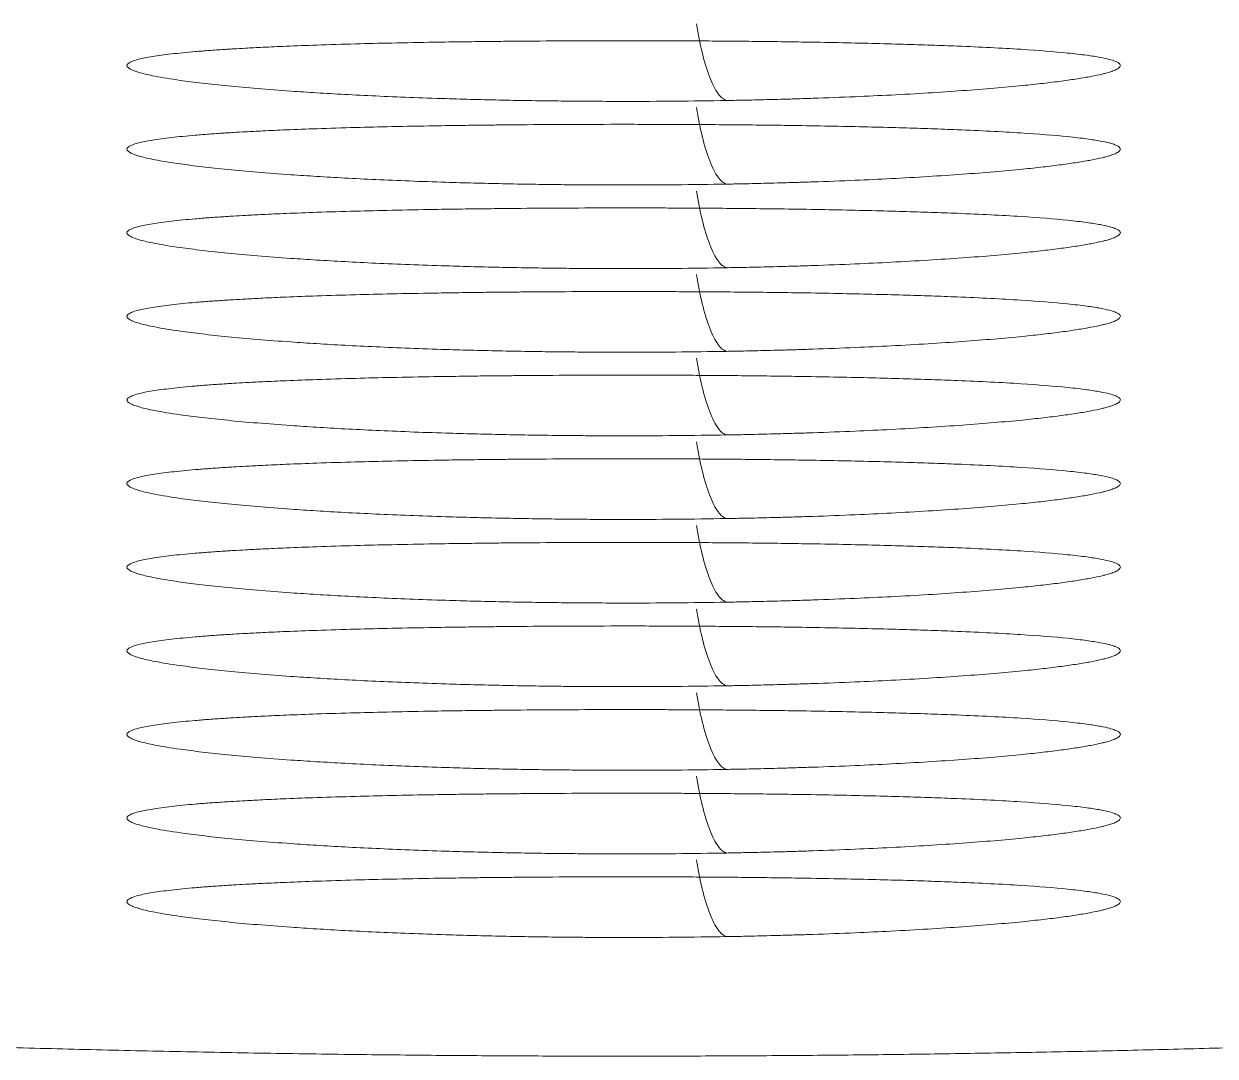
# Model space of a CAD drawing. Header units: inches. Extents: x -1096 to 3103, y -191 to 3207.
# Drawn here: x 1768.963 to 1772.226, y 3176.593 to 3179.42 of the extents above; entities that cross this region are included whole.
import ezdxf

# ---------------------------------------------------------------- set-up
doc = ezdxf.new("R2010")
doc.units = ezdxf.units.IN

msp = doc.modelspace()

# ---------------------------------------------------------------- linework, layer by layer
at = {"lineweight": 13}
for points, knots in [([(1770.8877, 3179.2097), (1770.8801, 3179.2119), (1770.8644, 3179.2243), (1770.8413, 3179.2692), (1770.8209, 3179.3365), (1770.81, 3179.3917), (1770.8054, 3179.4197)], [0, 0, 0, 0, 0.25075, 0.506286, 0.761823, 1, 1, 1, 1]), ([(1770.3244, 3179.3722), (1770.3181, 3179.3722), (1770.3044, 3179.3721), (1770.2823, 3179.3718), (1770.2571, 3179.3716), (1770.2287, 3179.3713), (1770.1974, 3179.3709), (1770.163, 3179.3705), (1770.1259, 3179.3699), (1770.0605, 3179.3689), (1769.974, 3179.3673), (1769.8665, 3179.3647), (1769.7701, 3179.3617), (1769.686, 3179.3586), (1769.6215, 3179.3557), (1769.574, 3179.3532), (1769.5416, 3179.3514), (1769.5225, 3179.3502), (1769.4998, 3179.3487), (1769.4702, 3179.3467), (1769.4324, 3179.3437), (1769.3979, 3179.3405), (1769.3668, 3179.3372), (1769.3391, 3179.3338), (1769.3149, 3179.3302), (1769.2941, 3179.3265), (1769.2741, 3179.322), (1769.2552, 3179.3159), (1769.243, 3179.3075), (1769.2473, 3179.2993), (1769.2622, 3179.2918), (1769.2828, 3179.2848), (1769.3232, 3179.2756), (1769.3812, 3179.2661), (1769.4504, 3179.2572), (1769.521, 3179.2496), (1769.6022, 3179.2423), (1769.6846, 3179.236), (1769.7655, 3179.2307), (1769.8428, 3179.2262), (1769.9277, 3179.222), (1770.0201, 3179.2181), (1770.1102, 3179.215), (1770.1957, 3179.2125), (1770.2746, 3179.2107), (1770.3519, 3179.2093), (1770.4232, 3179.2084), (1770.4842, 3179.2078), (1770.5345, 3179.2075), (1770.574, 3179.2074), (1770.5967, 3179.2073), (1770.6062, 3179.2073)], [0, 0, 0, 0, 0.004851, 0.010544, 0.017077, 0.024451, 0.032664, 0.041716, 0.051605, 0.062329, 0.094554, 0.123216, 0.155817, 0.183478, 0.20621, 0.223998, 0.236815, 0.244647, 0.247492, 0.265422, 0.283346, 0.301256, 0.319144, 0.336999, 0.354814, 0.372597, 0.390528, 0.417453, 0.453346, 0.498174, 0.516577, 0.543646, 0.579428, 0.623988, 0.65447, 0.68561, 0.717381, 0.749756, 0.77274, 0.796758, 0.821822, 0.847956, 0.875175, 0.895509, 0.91605, 0.936793, 0.954918, 0.970304, 0.982949, 0.99285, 1, 1, 1, 1]), ([(1770.8877, 3179.2097), (1770.8948, 3179.2098), (1770.9105, 3179.2101), (1770.9361, 3179.2106), (1770.966, 3179.2113), (1771, 3179.2121), (1771.038, 3179.2131), (1771.0798, 3179.2143), (1771.1486, 3179.2165), (1771.2366, 3179.2199), (1771.3421, 3179.2248), (1771.4407, 3179.2303), (1771.5351, 3179.2366), (1771.6217, 3179.2434), (1771.6949, 3179.2501), (1771.7558, 3179.2566), (1771.806, 3179.2628), (1771.8496, 3179.2692), (1771.8867, 3179.2756), (1771.9113, 3179.2807), (1771.9282, 3179.2849), (1771.9407, 3179.2886), (1771.9536, 3179.2934), (1771.9638, 3179.2993), (1771.968, 3179.3061), (1771.963, 3179.3123), (1771.9515, 3179.3178), (1771.9362, 3179.3226), (1771.9114, 3179.328), (1771.8742, 3179.3339), (1771.8082, 3179.3416), (1771.6969, 3179.3504), (1771.5624, 3179.3572), (1771.4483, 3179.3614), (1771.3706, 3179.3639), (1771.2855, 3179.3661), (1771.1931, 3179.3682), (1771.1032, 3179.3698), (1771.0178, 3179.371), (1770.9387, 3179.3719), (1770.8615, 3179.3726), (1770.7906, 3179.373), (1770.73, 3179.3732), (1770.6795, 3179.3734), (1770.6393, 3179.3734), (1770.6159, 3179.3734), (1770.6059, 3179.3734)], [0, 0, 0, 0, 0.005478, 0.012088, 0.019828, 0.028697, 0.038694, 0.049815, 0.062055, 0.094135, 0.122732, 0.153805, 0.184826, 0.215793, 0.246708, 0.271782, 0.296802, 0.321784, 0.346734, 0.371652, 0.381642, 0.396023, 0.414791, 0.437934, 0.465436, 0.497272, 0.515227, 0.536784, 0.561953, 0.590755, 0.623221, 0.684062, 0.749062, 0.772183, 0.796327, 0.821486, 0.847648, 0.874792, 0.895106, 0.915702, 0.936587, 0.954439, 0.969705, 0.982388, 0.992487, 1, 1, 1, 1]), ([(1770.8877, 3178.9808), (1770.8801, 3178.9829), (1770.8644, 3178.9954), (1770.8413, 3179.0402), (1770.8209, 3179.1076), (1770.81, 3179.1627), (1770.8054, 3179.1907)], [0, 0, 0, 0, 0.25075, 0.506286, 0.761823, 1, 1, 1, 1]), ([(1770.3244, 3179.1433), (1770.3181, 3179.1432), (1770.3044, 3179.1431), (1770.2823, 3179.1429), (1770.2571, 3179.1427), (1770.2287, 3179.1423), (1770.1974, 3179.142), (1770.163, 3179.1415), (1770.1259, 3179.141), (1770.0605, 3179.14), (1769.974, 3179.1384), (1769.8665, 3179.1357), (1769.7701, 3179.1328), (1769.686, 3179.1296), (1769.6215, 3179.1267), (1769.574, 3179.1243), (1769.5416, 3179.1224), (1769.5225, 3179.1213), (1769.4998, 3179.1198), (1769.4702, 3179.1178), (1769.4324, 3179.1148), (1769.3979, 3179.1116), (1769.3668, 3179.1083), (1769.3391, 3179.1049), (1769.3149, 3179.1013), (1769.2941, 3179.0975), (1769.2741, 3179.093), (1769.2552, 3179.087), (1769.243, 3179.0786), (1769.2473, 3179.0704), (1769.2622, 3179.0628), (1769.2828, 3179.0559), (1769.3232, 3179.0467), (1769.3812, 3179.0372), (1769.4504, 3179.0283), (1769.521, 3179.0207), (1769.6022, 3179.0133), (1769.6846, 3179.0071), (1769.7655, 3179.0018), (1769.8428, 3178.9973), (1769.9277, 3178.9931), (1770.0201, 3178.9892), (1770.1102, 3178.986), (1770.1957, 3178.9836), (1770.2746, 3178.9818), (1770.3519, 3178.9804), (1770.4232, 3178.9794), (1770.4842, 3178.9789), (1770.5345, 3178.9786), (1770.574, 3178.9784), (1770.5967, 3178.9784), (1770.6062, 3178.9784)], [0, 0, 0, 0, 0.004851, 0.010544, 0.017077, 0.024451, 0.032664, 0.041716, 0.051605, 0.062329, 0.094554, 0.123216, 0.155817, 0.183478, 0.20621, 0.223998, 0.236815, 0.244647, 0.247492, 0.265422, 0.283346, 0.301256, 0.319144, 0.336999, 0.354814, 0.372597, 0.390528, 0.417453, 0.453346, 0.498174, 0.516577, 0.543646, 0.579428, 0.623988, 0.65447, 0.68561, 0.717381, 0.749756, 0.77274, 0.796758, 0.821822, 0.847956, 0.875175, 0.895509, 0.91605, 0.936793, 0.954918, 0.970304, 0.982949, 0.99285, 1, 1, 1, 1]), ([(1770.8877, 3178.9808), (1770.8948, 3178.9809), (1770.9105, 3178.9812), (1770.9361, 3178.9817), (1770.966, 3178.9824), (1771, 3178.9832), (1771.038, 3178.9842), (1771.0798, 3178.9854), (1771.1486, 3178.9876), (1771.2366, 3178.9909), (1771.3421, 3178.9959), (1771.4407, 3179.0014), (1771.5351, 3179.0077), (1771.6217, 3179.0144), (1771.6949, 3179.0212), (1771.7558, 3179.0277), (1771.806, 3179.0339), (1771.8496, 3179.0402), (1771.8867, 3179.0466), (1771.9113, 3179.0518), (1771.9282, 3179.056), (1771.9407, 3179.0597), (1771.9536, 3179.0645), (1771.9638, 3179.0703), (1771.968, 3179.0771), (1771.963, 3179.0833), (1771.9515, 3179.0888), (1771.9362, 3179.0937), (1771.9114, 3179.0991), (1771.8742, 3179.1049), (1771.8082, 3179.1126), (1771.6969, 3179.1215), (1771.5624, 3179.1282), (1771.4483, 3179.1325), (1771.3706, 3179.1349), (1771.2855, 3179.1372), (1771.1931, 3179.1392), (1771.1032, 3179.1408), (1771.0178, 3179.1421), (1770.9387, 3179.143), (1770.8615, 3179.1436), (1770.7906, 3179.1441), (1770.73, 3179.1443), (1770.6795, 3179.1444), (1770.6393, 3179.1445), (1770.6159, 3179.1445), (1770.6059, 3179.1445)], [0, 0, 0, 0, 0.005478, 0.012088, 0.019828, 0.028697, 0.038694, 0.049815, 0.062055, 0.094135, 0.122732, 0.153805, 0.184826, 0.215793, 0.246708, 0.271782, 0.296802, 0.321784, 0.346734, 0.371652, 0.381642, 0.396023, 0.414791, 0.437934, 0.465436, 0.497272, 0.515227, 0.536784, 0.561953, 0.590755, 0.623221, 0.684062, 0.749062, 0.772183, 0.796327, 0.821486, 0.847648, 0.874792, 0.895106, 0.915702, 0.936587, 0.954439, 0.969705, 0.982388, 0.992487, 1, 1, 1, 1]), ([(1770.8877, 3178.7519), (1770.8801, 3178.754), (1770.8644, 3178.7665), (1770.8413, 3178.8113), (1770.8209, 3178.8786), (1770.81, 3178.9338), (1770.8054, 3178.9618)], [0, 0, 0, 0, 0.25075, 0.506286, 0.761823, 1, 1, 1, 1]), ([(1770.3244, 3178.9144), (1770.3181, 3178.9143), (1770.3044, 3178.9142), (1770.2823, 3178.914), (1770.2571, 3178.9137), (1770.2287, 3178.9134), (1770.1974, 3178.913), (1770.163, 3178.9126), (1770.1259, 3178.9121), (1770.0605, 3178.9111), (1769.974, 3178.9094), (1769.8665, 3178.9068), (1769.7701, 3178.9039), (1769.686, 3178.9007), (1769.6215, 3178.8978), (1769.574, 3178.8954), (1769.5416, 3178.8935), (1769.5225, 3178.8923), (1769.4998, 3178.8909), (1769.4702, 3178.8888), (1769.4324, 3178.8858), (1769.3979, 3178.8827), (1769.3668, 3178.8794), (1769.3391, 3178.8759), (1769.3149, 3178.8723), (1769.2941, 3178.8686), (1769.2741, 3178.8641), (1769.2552, 3178.8581), (1769.243, 3178.8496), (1769.2473, 3178.8415), (1769.2622, 3178.8339), (1769.2828, 3178.827), (1769.3232, 3178.8177), (1769.3812, 3178.8082), (1769.4504, 3178.7993), (1769.521, 3178.7918), (1769.6022, 3178.7844), (1769.6846, 3178.7781), (1769.7655, 3178.7728), (1769.8428, 3178.7684), (1769.9277, 3178.7641), (1770.0201, 3178.7602), (1770.1102, 3178.7571), (1770.1957, 3178.7547), (1770.2746, 3178.7528), (1770.3519, 3178.7515), (1770.4232, 3178.7505), (1770.4842, 3178.7499), (1770.5345, 3178.7496), (1770.574, 3178.7495), (1770.5967, 3178.7495), (1770.6062, 3178.7495)], [0, 0, 0, 0, 0.004851, 0.010544, 0.017077, 0.024451, 0.032664, 0.041716, 0.051605, 0.062329, 0.094554, 0.123216, 0.155817, 0.183478, 0.20621, 0.223998, 0.236815, 0.244647, 0.247492, 0.265422, 0.283346, 0.301256, 0.319144, 0.336999, 0.354814, 0.372597, 0.390528, 0.417453, 0.453346, 0.498174, 0.516577, 0.543646, 0.579428, 0.623988, 0.65447, 0.68561, 0.717381, 0.749756, 0.77274, 0.796758, 0.821822, 0.847956, 0.875175, 0.895509, 0.91605, 0.936793, 0.954918, 0.970304, 0.982949, 0.99285, 1, 1, 1, 1]), ([(1770.8877, 3178.7519), (1770.8948, 3178.752), (1770.9105, 3178.7523), (1770.9361, 3178.7528), (1770.966, 3178.7534), (1771, 3178.7542), (1771.038, 3178.7552), (1771.0798, 3178.7564), (1771.1486, 3178.7586), (1771.2366, 3178.762), (1771.3421, 3178.7669), (1771.4407, 3178.7725), (1771.5351, 3178.7787), (1771.6217, 3178.7855), (1771.6949, 3178.7922), (1771.7558, 3178.7988), (1771.806, 3178.805), (1771.8496, 3178.8113), (1771.8867, 3178.8177), (1771.9113, 3178.8228), (1771.9282, 3178.8271), (1771.9407, 3178.8308), (1771.9536, 3178.8356), (1771.9638, 3178.8414), (1771.968, 3178.8482), (1771.963, 3178.8544), (1771.9515, 3178.8599), (1771.9362, 3178.8648), (1771.9114, 3178.8702), (1771.8742, 3178.876), (1771.8082, 3178.8837), (1771.6969, 3178.8926), (1771.5624, 3178.8993), (1771.4483, 3178.9035), (1771.3706, 3178.906), (1771.2855, 3178.9083), (1771.1931, 3178.9103), (1771.1032, 3178.9119), (1771.0178, 3178.9131), (1770.9387, 3178.914), (1770.8615, 3178.9147), (1770.7906, 3178.9151), (1770.73, 3178.9154), (1770.6795, 3178.9155), (1770.6393, 3178.9156), (1770.6159, 3178.9156), (1770.6059, 3178.9156)], [0, 0, 0, 0, 0.005478, 0.012088, 0.019828, 0.028697, 0.038694, 0.049815, 0.062055, 0.094135, 0.122732, 0.153805, 0.184826, 0.215793, 0.246708, 0.271782, 0.296802, 0.321784, 0.346734, 0.371652, 0.381642, 0.396023, 0.414791, 0.437934, 0.465436, 0.497272, 0.515227, 0.536784, 0.561953, 0.590755, 0.623221, 0.684062, 0.749062, 0.772183, 0.796327, 0.821486, 0.847648, 0.874792, 0.895106, 0.915702, 0.936587, 0.954439, 0.969705, 0.982388, 0.992487, 1, 1, 1, 1]), ([(1770.8877, 3178.5229), (1770.8801, 3178.5251), (1770.8644, 3178.5375), (1770.8413, 3178.5824), (1770.8209, 3178.6497), (1770.81, 3178.7049), (1770.8054, 3178.7329)], [0, 0, 0, 0, 0.25075, 0.506286, 0.761823, 1, 1, 1, 1]), ([(1770.3244, 3178.6854), (1770.3181, 3178.6854), (1770.3044, 3178.6853), (1770.2823, 3178.6851), (1770.2571, 3178.6848), (1770.2287, 3178.6845), (1770.1974, 3178.6841), (1770.163, 3178.6837), (1770.1259, 3178.6831), (1770.0605, 3178.6821), (1769.974, 3178.6805), (1769.8665, 3178.6779), (1769.7701, 3178.6749), (1769.686, 3178.6718), (1769.6215, 3178.6689), (1769.574, 3178.6664), (1769.5416, 3178.6646), (1769.5225, 3178.6634), (1769.4998, 3178.6619), (1769.4702, 3178.6599), (1769.4324, 3178.6569), (1769.3979, 3178.6538), (1769.3668, 3178.6504), (1769.3391, 3178.647), (1769.3149, 3178.6434), (1769.2941, 3178.6397), (1769.2741, 3178.6352), (1769.2552, 3178.6291), (1769.243, 3178.6207), (1769.2473, 3178.6126), (1769.2622, 3178.605), (1769.2828, 3178.5981), (1769.3232, 3178.5888), (1769.3812, 3178.5793), (1769.4504, 3178.5704), (1769.521, 3178.5628), (1769.6022, 3178.5555), (1769.6846, 3178.5492), (1769.7655, 3178.5439), (1769.8428, 3178.5394), (1769.9277, 3178.5352), (1770.0201, 3178.5313), (1770.1102, 3178.5282), (1770.1957, 3178.5257), (1770.2746, 3178.5239), (1770.3519, 3178.5225), (1770.4232, 3178.5216), (1770.4842, 3178.521), (1770.5345, 3178.5207), (1770.574, 3178.5206), (1770.5967, 3178.5205), (1770.6062, 3178.5205)], [0, 0, 0, 0, 0.004851, 0.010544, 0.017077, 0.024451, 0.032664, 0.041716, 0.051605, 0.062329, 0.094554, 0.123216, 0.155817, 0.183478, 0.20621, 0.223999, 0.236815, 0.244647, 0.247492, 0.265422, 0.283346, 0.301256, 0.319144, 0.336999, 0.354814, 0.372597, 0.390528, 0.417453, 0.453346, 0.498174, 0.516577, 0.543646, 0.579428, 0.623988, 0.65447, 0.68561, 0.717381, 0.749756, 0.77274, 0.796758, 0.821822, 0.847956, 0.875175, 0.895509, 0.91605, 0.936793, 0.954918, 0.970304, 0.982949, 0.99285, 1, 1, 1, 1]), ([(1770.8877, 3178.5229), (1770.8948, 3178.523), (1770.9105, 3178.5233), (1770.9361, 3178.5238), (1770.966, 3178.5245), (1771, 3178.5253), (1771.038, 3178.5263), (1771.0798, 3178.5275), (1771.1486, 3178.5297), (1771.2366, 3178.5331), (1771.3421, 3178.538), (1771.4407, 3178.5435), (1771.5351, 3178.5498), (1771.6217, 3178.5566), (1771.6949, 3178.5633), (1771.7558, 3178.5698), (1771.806, 3178.576), (1771.8496, 3178.5824), (1771.8867, 3178.5888), (1771.9113, 3178.5939), (1771.9282, 3178.5981), (1771.9407, 3178.6018), (1771.9536, 3178.6066), (1771.9638, 3178.6125), (1771.968, 3178.6193), (1771.963, 3178.6255), (1771.9515, 3178.631), (1771.9362, 3178.6358), (1771.9114, 3178.6412), (1771.8742, 3178.6471), (1771.8082, 3178.6548), (1771.6969, 3178.6636), (1771.5624, 3178.6704), (1771.4483, 3178.6746), (1771.3706, 3178.6771), (1771.2855, 3178.6793), (1771.1931, 3178.6814), (1771.1032, 3178.683), (1771.0178, 3178.6842), (1770.9387, 3178.6851), (1770.8615, 3178.6858), (1770.7906, 3178.6862), (1770.73, 3178.6864), (1770.6795, 3178.6866), (1770.6393, 3178.6866), (1770.6159, 3178.6866), (1770.6059, 3178.6867)], [0, 0, 0, 0, 0.005478, 0.012088, 0.019828, 0.028697, 0.038694, 0.049815, 0.062055, 0.094135, 0.122732, 0.153805, 0.184826, 0.215793, 0.246708, 0.271782, 0.296802, 0.321784, 0.346734, 0.371652, 0.381642, 0.396023, 0.414791, 0.437934, 0.465436, 0.497272, 0.515227, 0.536784, 0.561953, 0.590755, 0.623221, 0.684062, 0.749062, 0.772183, 0.796327, 0.821486, 0.847648, 0.874792, 0.895106, 0.915702, 0.936587, 0.954439, 0.969705, 0.982388, 0.992487, 1, 1, 1, 1]), ([(1755.4167, 3178.5534), (1755.457, 3178.5429), (1755.5376, 3178.5218), (1755.6585, 3178.4904), (1755.7795, 3178.4594), (1755.9005, 3178.4285), (1756.0215, 3178.398), (1756.1427, 3178.3677), (1756.2638, 3178.3376), (1756.385, 3178.3078), (1756.5063, 3178.2783), (1756.6276, 3178.249), (1756.749, 3178.22), (1756.8704, 3178.1912), (1756.9918, 3178.1627), (1757.1133, 3178.1345), (1757.2348, 3178.1065), (1757.3564, 3178.0787), (1757.478, 3178.0512), (1757.5997, 3178.024), (1757.7214, 3177.997), (1757.8431, 3177.9703), (1757.9649, 3177.9439), (1758.0867, 3177.9177), (1758.2086, 3177.8917), (1758.3305, 3177.866), (1758.4524, 3177.8406), (1758.5744, 3177.8154), (1758.6964, 3177.7905), (1758.8185, 3177.7659), (1758.9406, 3177.7415), (1759.0627, 3177.7173), (1759.1848, 3177.6934), (1759.307, 3177.6698), (1759.4293, 3177.6464), (1759.5515, 3177.6233), (1759.6738, 3177.6004), (1759.7961, 3177.5778), (1759.9185, 3177.5555), (1760.0409, 3177.5334), (1760.1633, 3177.5116), (1760.2858, 3177.49), (1760.4082, 3177.4687), (1760.5307, 3177.4476), (1760.6533, 3177.4268), (1760.7758, 3177.4063), (1760.8984, 3177.386), (1761.0211, 3177.3659), (1761.1437, 3177.3462), (1761.2664, 3177.3266), (1761.3891, 3177.3074), (1761.5118, 3177.2884), (1761.6345, 3177.2696), (1761.7573, 3177.2511), (1761.8801, 3177.2329), (1762.0029, 3177.2149), (1762.1257, 3177.1972), (1762.2486, 3177.1797), (1762.3715, 3177.1625), (1762.4944, 3177.1456), (1762.6173, 3177.1289), (1762.7402, 3177.1124), (1762.8632, 3177.0963), (1762.9862, 3177.0803), (1763.1092, 3177.0647), (1763.2322, 3177.0493), (1763.3552, 3177.0341), (1763.4783, 3177.0192), (1763.6013, 3177.0046), (1763.7244, 3176.9902), (1763.8475, 3176.9761), (1763.9706, 3176.9622), (1764.0937, 3176.9486), (1764.2168, 3176.9352), (1764.34, 3176.9221), (1764.4631, 3176.9093), (1764.5863, 3176.8967), (1764.7095, 3176.8844), (1764.8327, 3176.8723), (1764.9559, 3176.8605), (1765.0791, 3176.8489), (1765.2023, 3176.8376), (1765.3255, 3176.8266), (1765.4488, 3176.8158), (1765.572, 3176.8052), (1765.6952, 3176.795), (1765.8185, 3176.7849), (1765.9417, 3176.7752), (1766.065, 3176.7657), (1766.1883, 3176.7564), (1766.3116, 3176.7474), (1766.4348, 3176.7387), (1766.5581, 3176.7302), (1766.6814, 3176.7219), (1766.8047, 3176.714), (1766.928, 3176.7062), (1767.0512, 3176.6988), (1767.1745, 3176.6916), (1767.2978, 3176.6846), (1767.4211, 3176.6779), (1767.5444, 3176.6715), (1767.6677, 3176.6653), (1767.7909, 3176.6593), (1767.9142, 3176.6536), (1768.0375, 3176.6482), (1768.1607, 3176.6431), (1768.284, 3176.6381), (1768.4073, 3176.6335), (1768.5305, 3176.6291), (1768.6538, 3176.6249), (1768.777, 3176.621), (1768.9002, 3176.6174), (1769.0235, 3176.614), (1769.1467, 3176.6109), (1769.2699, 3176.608), (1769.3931, 3176.6054), (1769.5163, 3176.603), (1769.6395, 3176.6009), (1769.7626, 3176.599), (1769.8858, 3176.5974), (1770.0421, 3176.5957), (1770.2317, 3176.5941), (1770.4544, 3176.5931), (1770.6772, 3176.593), (1770.9001, 3176.5937), (1771.1229, 3176.5952), (1771.3458, 3176.5975), (1771.5687, 3176.6007), (1771.7916, 3176.6047), (1772.0146, 3176.6095), (1772.2376, 3176.6152), (1772.4605, 3176.6217), (1772.6835, 3176.629), (1772.9065, 3176.6372), (1773.1295, 3176.6462), (1773.3525, 3176.656), (1773.5755, 3176.6667), (1773.7985, 3176.6782), (1774.0214, 3176.6905), (1774.2444, 3176.7037), (1774.4673, 3176.7177), (1774.6902, 3176.7326), (1774.9132, 3176.7482), (1775.136, 3176.7647), (1775.3589, 3176.7821), (1775.5817, 3176.8003), (1775.8045, 3176.8193), (1776.0272, 3176.8391), (1776.2499, 3176.8598), (1776.4726, 3176.8813), (1776.6952, 3176.9037), (1776.9177, 3176.9269), (1777.1403, 3176.9509), (1777.3627, 3176.9758), (1777.5851, 3177.0015), (1777.8074, 3177.028), (1778.0297, 3177.0554), (1778.2519, 3177.0836), (1778.474, 3177.1126), (1778.696, 3177.1425), (1778.918, 3177.1732), (1779.1399, 3177.2048), (1779.3617, 3177.2372), (1779.5834, 3177.2704), (1779.805, 3177.3045), (1780.0266, 3177.3394), (1780.248, 3177.3751), (1780.4693, 3177.4117), (1780.6906, 3177.4491), (1780.9117, 3177.4873), (1781.1327, 3177.5264), (1781.3536, 3177.5663), (1781.5744, 3177.6071), (1781.795, 3177.6486), (1782.0156, 3177.6911), (1782.236, 3177.7343), (1782.4563, 3177.7784), (1782.6764, 3177.8233), (1782.8964, 3177.8691), (1783.1163, 3177.9156), (1783.3361, 3177.9631), (1783.5557, 3178.0113), (1783.7751, 3178.0604), (1783.9944, 3178.1103), (1784.2135, 3178.1611), (1784.4325, 3178.2126), (1784.5784, 3178.2476), (1784.6513, 3178.2652)], [0, 0, 0, 0, 0.00423, 0.00846, 0.012689, 0.016917, 0.021145, 0.025372, 0.029599, 0.033826, 0.038052, 0.042277, 0.046502, 0.050726, 0.05495, 0.059173, 0.063396, 0.067618, 0.07184, 0.076061, 0.080282, 0.084502, 0.088722, 0.092941, 0.097159, 0.101377, 0.105595, 0.109812, 0.114028, 0.118244, 0.12246, 0.126675, 0.130889, 0.135103, 0.139317, 0.14353, 0.147742, 0.151954, 0.156165, 0.160376, 0.164586, 0.168796, 0.173005, 0.177214, 0.181422, 0.18563, 0.189837, 0.194044, 0.19825, 0.202456, 0.206661, 0.210866, 0.21507, 0.219274, 0.223477, 0.227679, 0.231881, 0.236083, 0.240284, 0.244485, 0.248685, 0.252884, 0.257083, 0.261282, 0.26548, 0.269677, 0.273874, 0.278071, 0.282267, 0.286462, 0.290657, 0.294851, 0.299045, 0.303239, 0.307432, 0.311624, 0.315816, 0.320007, 0.324198, 0.328388, 0.332578, 0.336768, 0.340957, 0.345145, 0.349333, 0.35352, 0.357707, 0.361893, 0.366079, 0.370264, 0.374449, 0.378633, 0.382817, 0.387, 0.391183, 0.395365, 0.399547, 0.403728, 0.407909, 0.412089, 0.416269, 0.420448, 0.424627, 0.428805, 0.432983, 0.43716, 0.441337, 0.445513, 0.449689, 0.453864, 0.458039, 0.462213, 0.466387, 0.47056, 0.474733, 0.478905, 0.483077, 0.487248, 0.491419, 0.495589, 0.499758, 0.507299, 0.514841, 0.522385, 0.529929, 0.537475, 0.545021, 0.552569, 0.560118, 0.567668, 0.57522, 0.582772, 0.590326, 0.597881, 0.605437, 0.612994, 0.620553, 0.628112, 0.635673, 0.643235, 0.650798, 0.658362, 0.665928, 0.673495, 0.681062, 0.688632, 0.696202, 0.703773, 0.711346, 0.71892, 0.726495, 0.734071, 0.741648, 0.749227, 0.756807, 0.764388, 0.77197, 0.779553, 0.787138, 0.794724, 0.802311, 0.809899, 0.817488, 0.825079, 0.832671, 0.840264, 0.847858, 0.855454, 0.86305, 0.870648, 0.878247, 0.885848, 0.893449, 0.901052, 0.908656, 0.916261, 0.923868, 0.931476, 0.939084, 0.946695, 0.954306, 0.961919, 0.969532, 0.977147, 0.984764, 0.992381, 1, 1, 1, 1]), ([(1770.8877, 3178.294), (1770.8801, 3178.2961), (1770.8644, 3178.3086), (1770.8413, 3178.3534), (1770.8209, 3178.4208), (1770.81, 3178.4759), (1770.8054, 3178.5039)], [0, 0, 0, 0, 0.25075, 0.506286, 0.761823, 1, 1, 1, 1]), ([(1770.3244, 3178.4565), (1770.3181, 3178.4565), (1770.3044, 3178.4563), (1770.2823, 3178.4561), (1770.2571, 3178.4559), (1770.2287, 3178.4556), (1770.1974, 3178.4552), (1770.163, 3178.4547), (1770.1259, 3178.4542), (1770.0605, 3178.4532), (1769.974, 3178.4516), (1769.8665, 3178.4489), (1769.7701, 3178.446), (1769.686, 3178.4428), (1769.6215, 3178.4399), (1769.574, 3178.4375), (1769.5416, 3178.4356), (1769.5225, 3178.4345), (1769.4998, 3178.433), (1769.4702, 3178.431), (1769.4324, 3178.428), (1769.3979, 3178.4248), (1769.3668, 3178.4215), (1769.3391, 3178.4181), (1769.3149, 3178.4145), (1769.2941, 3178.4108), (1769.2741, 3178.4062), (1769.2552, 3178.4002), (1769.243, 3178.3918), (1769.2473, 3178.3836), (1769.2622, 3178.376), (1769.2828, 3178.3691), (1769.3232, 3178.3599), (1769.3812, 3178.3504), (1769.4504, 3178.3415), (1769.521, 3178.3339), (1769.6022, 3178.3266), (1769.6846, 3178.3203), (1769.7655, 3178.315), (1769.8428, 3178.3105), (1769.9277, 3178.3063), (1770.0201, 3178.3024), (1770.1102, 3178.2992), (1770.1957, 3178.2968), (1770.2746, 3178.295), (1770.3519, 3178.2936), (1770.4232, 3178.2926), (1770.4842, 3178.2921), (1770.5345, 3178.2918), (1770.574, 3178.2916), (1770.5967, 3178.2916), (1770.6062, 3178.2916)], [0, 0, 0, 0, 0.004851, 0.010544, 0.017077, 0.024451, 0.032664, 0.041716, 0.051605, 0.062329, 0.094554, 0.123216, 0.155817, 0.183478, 0.20621, 0.223998, 0.236815, 0.244647, 0.247492, 0.265422, 0.283346, 0.301256, 0.319144, 0.336999, 0.354814, 0.372597, 0.390528, 0.417453, 0.453346, 0.498174, 0.516577, 0.543646, 0.579428, 0.623988, 0.65447, 0.68561, 0.717381, 0.749756, 0.77274, 0.796758, 0.821822, 0.847956, 0.875175, 0.895509, 0.91605, 0.936793, 0.954918, 0.970304, 0.982949, 0.99285, 1, 1, 1, 1]), ([(1770.8877, 3178.294), (1770.8948, 3178.2941), (1770.9105, 3178.2944), (1770.9361, 3178.2949), (1770.966, 3178.2956), (1771, 3178.2964), (1771.038, 3178.2974), (1771.0798, 3178.2986), (1771.1486, 3178.3008), (1771.2366, 3178.3041), (1771.3421, 3178.3091), (1771.4407, 3178.3146), (1771.5351, 3178.3209), (1771.6217, 3178.3276), (1771.6949, 3178.3344), (1771.7558, 3178.3409), (1771.806, 3178.3471), (1771.8496, 3178.3534), (1771.8867, 3178.3598), (1771.9113, 3178.365), (1771.9282, 3178.3692), (1771.9407, 3178.3729), (1771.9536, 3178.3777), (1771.9638, 3178.3835), (1771.968, 3178.3903), (1771.963, 3178.3965), (1771.9515, 3178.402), (1771.9362, 3178.4069), (1771.9114, 3178.4123), (1771.8742, 3178.4181), (1771.8082, 3178.4258), (1771.6969, 3178.4347), (1771.5624, 3178.4415), (1771.4483, 3178.4457), (1771.3706, 3178.4481), (1771.2855, 3178.4504), (1771.1931, 3178.4524), (1771.1032, 3178.454), (1771.0178, 3178.4553), (1770.9387, 3178.4562), (1770.8615, 3178.4568), (1770.7906, 3178.4573), (1770.73, 3178.4575), (1770.6795, 3178.4576), (1770.6393, 3178.4577), (1770.6159, 3178.4577), (1770.6059, 3178.4577)], [0, 0, 0, 0, 0.005478, 0.012088, 0.019828, 0.028697, 0.038694, 0.049815, 0.062055, 0.094135, 0.122732, 0.153805, 0.184826, 0.215793, 0.246708, 0.271782, 0.296802, 0.321784, 0.346734, 0.371652, 0.381642, 0.396023, 0.414791, 0.437934, 0.465436, 0.497272, 0.515227, 0.536784, 0.561953, 0.590755, 0.623221, 0.684062, 0.749062, 0.772183, 0.796327, 0.821486, 0.847648, 0.874792, 0.895106, 0.915702, 0.936587, 0.954439, 0.969705, 0.982388, 0.992487, 1, 1, 1, 1]), ([(1770.8877, 3178.0651), (1770.8801, 3178.0672), (1770.8644, 3178.0797), (1770.8413, 3178.1245), (1770.8209, 3178.1918), (1770.81, 3178.247), (1770.8054, 3178.275)], [0, 0, 0, 0, 0.25075, 0.506286, 0.761823, 1, 1, 1, 1]), ([(1770.3244, 3178.2276), (1770.3181, 3178.2275), (1770.3044, 3178.2274), (1770.2823, 3178.2272), (1770.2571, 3178.2269), (1770.2287, 3178.2266), (1770.1974, 3178.2262), (1770.163, 3178.2258), (1770.1259, 3178.2253), (1770.0605, 3178.2243), (1769.974, 3178.2226), (1769.8665, 3178.22), (1769.7701, 3178.2171), (1769.686, 3178.2139), (1769.6215, 3178.211), (1769.574, 3178.2086), (1769.5416, 3178.2067), (1769.5225, 3178.2055), (1769.4998, 3178.2041), (1769.4702, 3178.202), (1769.4324, 3178.199), (1769.3979, 3178.1959), (1769.3668, 3178.1926), (1769.3391, 3178.1891), (1769.3149, 3178.1855), (1769.2941, 3178.1818), (1769.2741, 3178.1773), (1769.2552, 3178.1713), (1769.243, 3178.1628), (1769.2473, 3178.1547), (1769.2622, 3178.1471), (1769.2828, 3178.1402), (1769.3232, 3178.1309), (1769.3812, 3178.1214), (1769.4504, 3178.1125), (1769.521, 3178.105), (1769.6022, 3178.0976), (1769.6846, 3178.0913), (1769.7655, 3178.086), (1769.8428, 3178.0816), (1769.9277, 3178.0773), (1770.0201, 3178.0735), (1770.1102, 3178.0703), (1770.1957, 3178.0679), (1770.2746, 3178.066), (1770.3519, 3178.0647), (1770.4232, 3178.0637), (1770.4842, 3178.0631), (1770.5345, 3178.0628), (1770.574, 3178.0627), (1770.5967, 3178.0627), (1770.6062, 3178.0627)], [0, 0, 0, 0, 0.004851, 0.010544, 0.017077, 0.024451, 0.032664, 0.041716, 0.051605, 0.062329, 0.094554, 0.123216, 0.155817, 0.183478, 0.20621, 0.223998, 0.236815, 0.244647, 0.247492, 0.265422, 0.283346, 0.301256, 0.319144, 0.336999, 0.354814, 0.372597, 0.390528, 0.417453, 0.453346, 0.498174, 0.516577, 0.543646, 0.579428, 0.623988, 0.65447, 0.68561, 0.717381, 0.749756, 0.77274, 0.796758, 0.821822, 0.847956, 0.875175, 0.895509, 0.91605, 0.936793, 0.954918, 0.970304, 0.982949, 0.99285, 1, 1, 1, 1]), ([(1770.8877, 3178.0651), (1770.8948, 3178.0652), (1770.9105, 3178.0655), (1770.9361, 3178.066), (1770.966, 3178.0666), (1771, 3178.0674), (1771.038, 3178.0684), (1771.0798, 3178.0696), (1771.1486, 3178.0718), (1771.2366, 3178.0752), (1771.3421, 3178.0801), (1771.4407, 3178.0857), (1771.5351, 3178.0919), (1771.6217, 3178.0987), (1771.6949, 3178.1054), (1771.7558, 3178.112), (1771.806, 3178.1182), (1771.8496, 3178.1245), (1771.8867, 3178.1309), (1771.9113, 3178.1361), (1771.9282, 3178.1403), (1771.9407, 3178.144), (1771.9536, 3178.1488), (1771.9638, 3178.1546), (1771.968, 3178.1614), (1771.963, 3178.1676), (1771.9515, 3178.1731), (1771.9362, 3178.178), (1771.9114, 3178.1834), (1771.8742, 3178.1892), (1771.8082, 3178.1969), (1771.6969, 3178.2058), (1771.5624, 3178.2125), (1771.4483, 3178.2168), (1771.3706, 3178.2192), (1771.2855, 3178.2215), (1771.1931, 3178.2235), (1771.1032, 3178.2251), (1771.0178, 3178.2263), (1770.9387, 3178.2272), (1770.8615, 3178.2279), (1770.7906, 3178.2283), (1770.73, 3178.2286), (1770.6795, 3178.2287), (1770.6393, 3178.2288), (1770.6159, 3178.2288), (1770.6059, 3178.2288)], [0, 0, 0, 0, 0.005478, 0.012088, 0.019828, 0.028697, 0.038694, 0.049815, 0.062055, 0.094135, 0.122732, 0.153805, 0.184826, 0.215793, 0.246708, 0.271782, 0.296802, 0.321784, 0.346734, 0.371652, 0.381642, 0.396023, 0.414791, 0.437934, 0.465436, 0.497272, 0.515227, 0.536784, 0.561953, 0.590755, 0.623221, 0.684062, 0.749062, 0.772183, 0.796327, 0.821486, 0.847648, 0.874792, 0.895106, 0.915702, 0.936587, 0.954439, 0.969705, 0.982388, 0.992487, 1, 1, 1, 1]), ([(1770.8877, 3177.8361), (1770.8801, 3177.8383), (1770.8644, 3177.8507), (1770.8413, 3177.8956), (1770.8209, 3177.9629), (1770.81, 3178.0181), (1770.8054, 3178.0461)], [0, 0, 0, 0, 0.25075, 0.506286, 0.761823, 1, 1, 1, 1]), ([(1770.3244, 3177.9986), (1770.3181, 3177.9986), (1770.3044, 3177.9985), (1770.2823, 3177.9983), (1770.2571, 3177.998), (1770.2287, 3177.9977), (1770.1974, 3177.9973), (1770.163, 3177.9969), (1770.1259, 3177.9963), (1770.0605, 3177.9953), (1769.974, 3177.9937), (1769.8665, 3177.9911), (1769.7701, 3177.9881), (1769.686, 3177.985), (1769.6215, 3177.9821), (1769.574, 3177.9796), (1769.5416, 3177.9778), (1769.5225, 3177.9766), (1769.4998, 3177.9751), (1769.4702, 3177.9731), (1769.4324, 3177.9701), (1769.3979, 3177.967), (1769.3668, 3177.9636), (1769.3391, 3177.9602), (1769.3149, 3177.9566), (1769.2941, 3177.9529), (1769.2741, 3177.9484), (1769.2552, 3177.9423), (1769.243, 3177.9339), (1769.2473, 3177.9258), (1769.2622, 3177.9182), (1769.2828, 3177.9113), (1769.3232, 3177.902), (1769.3812, 3177.8925), (1769.4504, 3177.8836), (1769.521, 3177.876), (1769.6022, 3177.8687), (1769.6846, 3177.8624), (1769.7655, 3177.8571), (1769.8428, 3177.8526), (1769.9277, 3177.8484), (1770.0201, 3177.8445), (1770.1102, 3177.8414), (1770.1957, 3177.8389), (1770.2746, 3177.8371), (1770.3519, 3177.8357), (1770.4232, 3177.8348), (1770.4842, 3177.8342), (1770.5345, 3177.8339), (1770.574, 3177.8338), (1770.5967, 3177.8338), (1770.6062, 3177.8337)], [0, 0, 0, 0, 0.004851, 0.010544, 0.017077, 0.024451, 0.032664, 0.041716, 0.051605, 0.062329, 0.094554, 0.123216, 0.155817, 0.183478, 0.20621, 0.223998, 0.236815, 0.244647, 0.247492, 0.265422, 0.283346, 0.301256, 0.319144, 0.336999, 0.354814, 0.372597, 0.390528, 0.417453, 0.453346, 0.498174, 0.516577, 0.543646, 0.579428, 0.623988, 0.65447, 0.68561, 0.717381, 0.749756, 0.77274, 0.796758, 0.821822, 0.847956, 0.875175, 0.895509, 0.91605, 0.936793, 0.954918, 0.970304, 0.982949, 0.99285, 1, 1, 1, 1]), ([(1770.8877, 3177.8361), (1770.8948, 3177.8363), (1770.9105, 3177.8365), (1770.9361, 3177.8371), (1770.966, 3177.8377), (1771, 3177.8385), (1771.038, 3177.8395), (1771.0798, 3177.8407), (1771.1486, 3177.8429), (1771.2366, 3177.8463), (1771.3421, 3177.8512), (1771.4407, 3177.8567), (1771.5351, 3177.863), (1771.6217, 3177.8698), (1771.6949, 3177.8765), (1771.7558, 3177.883), (1771.806, 3177.8892), (1771.8496, 3177.8956), (1771.8867, 3177.902), (1771.9113, 3177.9071), (1771.9282, 3177.9114), (1771.9407, 3177.915), (1771.9536, 3177.9198), (1771.9638, 3177.9257), (1771.968, 3177.9325), (1771.963, 3177.9387), (1771.9515, 3177.9442), (1771.9362, 3177.949), (1771.9114, 3177.9544), (1771.8742, 3177.9603), (1771.8082, 3177.968), (1771.6969, 3177.9768), (1771.5624, 3177.9836), (1771.4483, 3177.9878), (1771.3706, 3177.9903), (1771.2855, 3177.9925), (1771.1931, 3177.9946), (1771.1032, 3177.9962), (1771.0178, 3177.9974), (1770.9387, 3177.9983), (1770.8615, 3177.999), (1770.7906, 3177.9994), (1770.73, 3177.9997), (1770.6795, 3177.9998), (1770.6393, 3177.9998), (1770.6159, 3177.9999), (1770.6059, 3177.9999)], [0, 0, 0, 0, 0.005478, 0.012088, 0.019828, 0.028697, 0.038694, 0.049815, 0.062055, 0.094135, 0.122732, 0.153805, 0.184826, 0.215793, 0.246708, 0.271782, 0.296802, 0.321784, 0.346734, 0.371652, 0.381642, 0.396023, 0.414791, 0.437934, 0.465436, 0.497272, 0.515227, 0.536784, 0.561953, 0.590755, 0.623221, 0.684062, 0.749062, 0.772183, 0.796327, 0.821486, 0.847648, 0.874792, 0.895106, 0.915702, 0.936587, 0.954439, 0.969705, 0.982388, 0.992487, 1, 1, 1, 1]), ([(1770.8877, 3177.6072), (1770.8801, 3177.6094), (1770.8644, 3177.6218), (1770.8413, 3177.6666), (1770.8209, 3177.734), (1770.81, 3177.7891), (1770.8054, 3177.8171)], [0, 0, 0, 0, 0.25075, 0.506286, 0.761823, 1, 1, 1, 1]), ([(1770.3244, 3177.7697), (1770.3181, 3177.7697), (1770.3044, 3177.7695), (1770.2823, 3177.7693), (1770.2571, 3177.7691), (1770.2287, 3177.7688), (1770.1974, 3177.7684), (1770.163, 3177.7679), (1770.1259, 3177.7674), (1770.0605, 3177.7664), (1769.974, 3177.7648), (1769.8665, 3177.7621), (1769.7701, 3177.7592), (1769.686, 3177.756), (1769.6215, 3177.7531), (1769.574, 3177.7507), (1769.5416, 3177.7488), (1769.5225, 3177.7477), (1769.4998, 3177.7462), (1769.4702, 3177.7442), (1769.4324, 3177.7412), (1769.3979, 3177.738), (1769.3668, 3177.7347), (1769.3391, 3177.7313), (1769.3149, 3177.7277), (1769.2941, 3177.724), (1769.2741, 3177.7194), (1769.2552, 3177.7134), (1769.243, 3177.705), (1769.2473, 3177.6968), (1769.2622, 3177.6892), (1769.2828, 3177.6823), (1769.3232, 3177.6731), (1769.3812, 3177.6636), (1769.4504, 3177.6547), (1769.521, 3177.6471), (1769.6022, 3177.6398), (1769.6846, 3177.6335), (1769.7655, 3177.6282), (1769.8428, 3177.6237), (1769.9277, 3177.6195), (1770.0201, 3177.6156), (1770.1102, 3177.6125), (1770.1957, 3177.61), (1770.2746, 3177.6082), (1770.3519, 3177.6068), (1770.4232, 3177.6058), (1770.4842, 3177.6053), (1770.5345, 3177.605), (1770.574, 3177.6048), (1770.5967, 3177.6048), (1770.6062, 3177.6048)], [0, 0, 0, 0, 0.004851, 0.010544, 0.017077, 0.024451, 0.032664, 0.041716, 0.051605, 0.062329, 0.094554, 0.123216, 0.155817, 0.183478, 0.20621, 0.223998, 0.236815, 0.244647, 0.247492, 0.265422, 0.283346, 0.301256, 0.319144, 0.336999, 0.354814, 0.372597, 0.390528, 0.417453, 0.453346, 0.498174, 0.516577, 0.543646, 0.579428, 0.623988, 0.65447, 0.68561, 0.717381, 0.749756, 0.77274, 0.796758, 0.821822, 0.847956, 0.875175, 0.895509, 0.91605, 0.936793, 0.954918, 0.970304, 0.982949, 0.99285, 1, 1, 1, 1]), ([(1770.8877, 3177.6072), (1770.8948, 3177.6073), (1770.9105, 3177.6076), (1770.9361, 3177.6081), (1770.966, 3177.6088), (1771, 3177.6096), (1771.038, 3177.6106), (1771.0798, 3177.6118), (1771.1486, 3177.614), (1771.2366, 3177.6173), (1771.3421, 3177.6223), (1771.4407, 3177.6278), (1771.5351, 3177.6341), (1771.6217, 3177.6408), (1771.6949, 3177.6476), (1771.7558, 3177.6541), (1771.806, 3177.6603), (1771.8496, 3177.6666), (1771.8867, 3177.673), (1771.9113, 3177.6782), (1771.9282, 3177.6824), (1771.9407, 3177.6861), (1771.9536, 3177.6909), (1771.9638, 3177.6967), (1771.968, 3177.7035), (1771.963, 3177.7097), (1771.9515, 3177.7152), (1771.9362, 3177.7201), (1771.9114, 3177.7255), (1771.8742, 3177.7313), (1771.8082, 3177.739), (1771.6969, 3177.7479), (1771.5624, 3177.7547), (1771.4483, 3177.7589), (1771.3706, 3177.7614), (1771.2855, 3177.7636), (1771.1931, 3177.7656), (1771.1032, 3177.7672), (1771.0178, 3177.7685), (1770.9387, 3177.7694), (1770.8615, 3177.77), (1770.7906, 3177.7705), (1770.73, 3177.7707), (1770.6795, 3177.7709), (1770.6393, 3177.7709), (1770.6159, 3177.7709), (1770.6059, 3177.7709)], [0, 0, 0, 0, 0.005478, 0.012088, 0.019828, 0.028697, 0.038694, 0.049815, 0.062055, 0.094135, 0.122732, 0.153805, 0.184826, 0.215793, 0.246708, 0.271782, 0.296802, 0.321784, 0.346734, 0.371652, 0.381642, 0.396023, 0.414791, 0.437934, 0.465436, 0.497272, 0.515227, 0.536784, 0.561953, 0.590755, 0.623221, 0.684062, 0.749062, 0.772183, 0.796327, 0.821486, 0.847648, 0.874792, 0.895106, 0.915702, 0.936587, 0.954439, 0.969705, 0.982388, 0.992487, 1, 1, 1, 1]), ([(1770.8877, 3177.3783), (1770.8801, 3177.3804), (1770.8644, 3177.3929), (1770.8413, 3177.4377), (1770.8209, 3177.5051), (1770.81, 3177.5602), (1770.8054, 3177.5882)], [0, 0, 0, 0, 0.25075, 0.506286, 0.761823, 1, 1, 1, 1]), ([(1770.3244, 3177.5408), (1770.3181, 3177.5407), (1770.3044, 3177.5406), (1770.2823, 3177.5404), (1770.2571, 3177.5401), (1770.2287, 3177.5398), (1770.1974, 3177.5395), (1770.163, 3177.539), (1770.1259, 3177.5385), (1770.0605, 3177.5375), (1769.974, 3177.5358), (1769.8665, 3177.5332), (1769.7701, 3177.5303), (1769.686, 3177.5271), (1769.6215, 3177.5242), (1769.574, 3177.5218), (1769.5416, 3177.5199), (1769.5225, 3177.5187), (1769.4998, 3177.5173), (1769.4702, 3177.5152), (1769.4324, 3177.5122), (1769.3979, 3177.5091), (1769.3668, 3177.5058), (1769.3391, 3177.5023), (1769.3149, 3177.4987), (1769.2941, 3177.495), (1769.2741, 3177.4905), (1769.2552, 3177.4845), (1769.243, 3177.476), (1769.2473, 3177.4679), (1769.2622, 3177.4603), (1769.2828, 3177.4534), (1769.3232, 3177.4441), (1769.3812, 3177.4346), (1769.4504, 3177.4257), (1769.521, 3177.4182), (1769.6022, 3177.4108), (1769.6846, 3177.4045), (1769.7655, 3177.3992), (1769.8428, 3177.3948), (1769.9277, 3177.3905), (1770.0201, 3177.3867), (1770.1102, 3177.3835), (1770.1957, 3177.3811), (1770.2746, 3177.3792), (1770.3519, 3177.3779), (1770.4232, 3177.3769), (1770.4842, 3177.3764), (1770.5345, 3177.3761), (1770.574, 3177.3759), (1770.5967, 3177.3759), (1770.6062, 3177.3759)], [0, 0, 0, 0, 0.004851, 0.010544, 0.017077, 0.024451, 0.032664, 0.041716, 0.051605, 0.062329, 0.094554, 0.123216, 0.155817, 0.183478, 0.20621, 0.223998, 0.236815, 0.244647, 0.247492, 0.265422, 0.283346, 0.301256, 0.319144, 0.336999, 0.354814, 0.372597, 0.390528, 0.417453, 0.453346, 0.498174, 0.516577, 0.543646, 0.579428, 0.623988, 0.65447, 0.68561, 0.717381, 0.749756, 0.77274, 0.796758, 0.821822, 0.847956, 0.875175, 0.895509, 0.91605, 0.936793, 0.954918, 0.970304, 0.982949, 0.99285, 1, 1, 1, 1]), ([(1770.8877, 3177.3783), (1770.8948, 3177.3784), (1770.9105, 3177.3787), (1770.9361, 3177.3792), (1770.966, 3177.3798), (1771, 3177.3806), (1771.038, 3177.3816), (1771.0798, 3177.3829), (1771.1486, 3177.385), (1771.2366, 3177.3884), (1771.3421, 3177.3933), (1771.4407, 3177.3989), (1771.5351, 3177.4051), (1771.6217, 3177.4119), (1771.6949, 3177.4186), (1771.7558, 3177.4252), (1771.806, 3177.4314), (1771.8496, 3177.4377), (1771.8867, 3177.4441), (1771.9113, 3177.4493), (1771.9282, 3177.4535), (1771.9407, 3177.4572), (1771.9536, 3177.462), (1771.9638, 3177.4678), (1771.968, 3177.4746), (1771.963, 3177.4808), (1771.9515, 3177.4863), (1771.9362, 3177.4912), (1771.9114, 3177.4966), (1771.8742, 3177.5024), (1771.8082, 3177.5101), (1771.6969, 3177.519), (1771.5624, 3177.5257), (1771.4483, 3177.53), (1771.3706, 3177.5324), (1771.2855, 3177.5347), (1771.1931, 3177.5367), (1771.1032, 3177.5383), (1771.0178, 3177.5395), (1770.9387, 3177.5404), (1770.8615, 3177.5411), (1770.7906, 3177.5415), (1770.73, 3177.5418), (1770.6795, 3177.5419), (1770.6393, 3177.542), (1770.6159, 3177.542), (1770.6059, 3177.542)], [0, 0, 0, 0, 0.005478, 0.012088, 0.019828, 0.028697, 0.038694, 0.049815, 0.062055, 0.094135, 0.122732, 0.153805, 0.184826, 0.215793, 0.246708, 0.271782, 0.296802, 0.321784, 0.346734, 0.371652, 0.381642, 0.396023, 0.414791, 0.437934, 0.465436, 0.497272, 0.515227, 0.536784, 0.561953, 0.590755, 0.623221, 0.684062, 0.749062, 0.772183, 0.796327, 0.821486, 0.847648, 0.874792, 0.895106, 0.915702, 0.936587, 0.954439, 0.969705, 0.982388, 0.992487, 1, 1, 1, 1]), ([(1770.8877, 3177.1493), (1770.8801, 3177.1515), (1770.8644, 3177.1639), (1770.8413, 3177.2088), (1770.8209, 3177.2761), (1770.81, 3177.3313), (1770.8054, 3177.3593)], [0, 0, 0, 0, 0.25075, 0.506286, 0.761823, 1, 1, 1, 1]), ([(1770.3244, 3177.3118), (1770.3181, 3177.3118), (1770.3044, 3177.3117), (1770.2823, 3177.3115), (1770.2571, 3177.3112), (1770.2287, 3177.3109), (1770.1974, 3177.3105), (1770.163, 3177.3101), (1770.1259, 3177.3096), (1770.0605, 3177.3085), (1769.974, 3177.3069), (1769.8665, 3177.3043), (1769.7701, 3177.3013), (1769.686, 3177.2982), (1769.6215, 3177.2953), (1769.574, 3177.2928), (1769.5416, 3177.291), (1769.5225, 3177.2898), (1769.4998, 3177.2883), (1769.4702, 3177.2863), (1769.4324, 3177.2833), (1769.3979, 3177.2802), (1769.3668, 3177.2769), (1769.3391, 3177.2734), (1769.3149, 3177.2698), (1769.2941, 3177.2661), (1769.2741, 3177.2616), (1769.2552, 3177.2555), (1769.243, 3177.2471), (1769.2473, 3177.239), (1769.2622, 3177.2314), (1769.2828, 3177.2245), (1769.3232, 3177.2152), (1769.3812, 3177.2057), (1769.4504, 3177.1968), (1769.521, 3177.1892), (1769.6022, 3177.1819), (1769.6846, 3177.1756), (1769.7655, 3177.1703), (1769.8428, 3177.1658), (1769.9277, 3177.1616), (1770.0201, 3177.1577), (1770.1102, 3177.1546), (1770.1957, 3177.1521), (1770.2746, 3177.1503), (1770.3519, 3177.1489), (1770.4232, 3177.148), (1770.4842, 3177.1474), (1770.5345, 3177.1471), (1770.574, 3177.147), (1770.5967, 3177.147), (1770.6062, 3177.1469)], [0, 0, 0, 0, 0.004851, 0.010544, 0.017077, 0.024451, 0.032664, 0.041716, 0.051605, 0.062329, 0.094554, 0.123216, 0.155817, 0.183478, 0.20621, 0.223998, 0.236815, 0.244647, 0.247492, 0.265422, 0.283346, 0.301256, 0.319144, 0.336999, 0.354814, 0.372597, 0.390528, 0.417453, 0.453346, 0.498174, 0.516577, 0.543646, 0.579428, 0.623988, 0.65447, 0.68561, 0.717381, 0.749756, 0.77274, 0.796758, 0.821822, 0.847956, 0.875175, 0.895509, 0.91605, 0.936793, 0.954918, 0.970304, 0.982949, 0.99285, 1, 1, 1, 1]), ([(1770.8877, 3177.1493), (1770.8948, 3177.1495), (1770.9105, 3177.1497), (1770.9361, 3177.1503), (1770.966, 3177.1509), (1771, 3177.1517), (1771.038, 3177.1527), (1771.0798, 3177.1539), (1771.1486, 3177.1561), (1771.2366, 3177.1595), (1771.3421, 3177.1644), (1771.4407, 3177.1699), (1771.5351, 3177.1762), (1771.6217, 3177.183), (1771.6949, 3177.1897), (1771.7558, 3177.1962), (1771.806, 3177.2025), (1771.8496, 3177.2088), (1771.8867, 3177.2152), (1771.9113, 3177.2203), (1771.9282, 3177.2246), (1771.9407, 3177.2282), (1771.9536, 3177.233), (1771.9638, 3177.2389), (1771.968, 3177.2457), (1771.963, 3177.2519), (1771.9515, 3177.2574), (1771.9362, 3177.2622), (1771.9114, 3177.2676), (1771.8742, 3177.2735), (1771.8082, 3177.2812), (1771.6969, 3177.29), (1771.5624, 3177.2968), (1771.4483, 3177.301), (1771.3706, 3177.3035), (1771.2855, 3177.3058), (1771.1931, 3177.3078), (1771.1032, 3177.3094), (1771.0178, 3177.3106), (1770.9387, 3177.3115), (1770.8615, 3177.3122), (1770.7906, 3177.3126), (1770.73, 3177.3129), (1770.6795, 3177.313), (1770.6393, 3177.313), (1770.6159, 3177.3131), (1770.6059, 3177.3131)], [0, 0, 0, 0, 0.005478, 0.012088, 0.019828, 0.028697, 0.038694, 0.049815, 0.062055, 0.094135, 0.122732, 0.153805, 0.184826, 0.215793, 0.246708, 0.271782, 0.296802, 0.321784, 0.346734, 0.371652, 0.381642, 0.396023, 0.414791, 0.437934, 0.465436, 0.497272, 0.515227, 0.536784, 0.561953, 0.590755, 0.623221, 0.684062, 0.749062, 0.772183, 0.796327, 0.821486, 0.847648, 0.874792, 0.895106, 0.915702, 0.936587, 0.954439, 0.969705, 0.982388, 0.992487, 1, 1, 1, 1]), ([(1770.8877, 3176.9204), (1770.8801, 3176.9226), (1770.8644, 3176.935), (1770.8413, 3176.9798), (1770.8209, 3177.0472), (1770.81, 3177.1023), (1770.8054, 3177.1303)], [0, 0, 0, 0, 0.25075, 0.506286, 0.761823, 1, 1, 1, 1]), ([(1770.3244, 3177.0829), (1770.3181, 3177.0829), (1770.3044, 3177.0827), (1770.2823, 3177.0825), (1770.2571, 3177.0823), (1770.2287, 3177.082), (1770.1974, 3177.0816), (1770.163, 3177.0811), (1770.1259, 3177.0806), (1770.0605, 3177.0796), (1769.974, 3177.078), (1769.8665, 3177.0754), (1769.7701, 3177.0724), (1769.686, 3177.0692), (1769.6215, 3177.0663), (1769.574, 3177.0639), (1769.5416, 3177.0621), (1769.5225, 3177.0609), (1769.4998, 3177.0594), (1769.4702, 3177.0574), (1769.4324, 3177.0544), (1769.3979, 3177.0512), (1769.3668, 3177.0479), (1769.3391, 3177.0445), (1769.3149, 3177.0409), (1769.2941, 3177.0372), (1769.2741, 3177.0326), (1769.2552, 3177.0266), (1769.243, 3177.0182), (1769.2473, 3177.01), (1769.2622, 3177.0024), (1769.2828, 3176.9955), (1769.3232, 3176.9863), (1769.3812, 3176.9768), (1769.4504, 3176.9679), (1769.521, 3176.9603), (1769.6022, 3176.953), (1769.6846, 3176.9467), (1769.7655, 3176.9414), (1769.8428, 3176.9369), (1769.9277, 3176.9327), (1770.0201, 3176.9288), (1770.1102, 3176.9257), (1770.1957, 3176.9232), (1770.2746, 3176.9214), (1770.3519, 3176.92), (1770.4232, 3176.9191), (1770.4842, 3176.9185), (1770.5345, 3176.9182), (1770.574, 3176.9181), (1770.5967, 3176.918), (1770.6062, 3176.918)], [0, 0, 0, 0, 0.004851, 0.010544, 0.017077, 0.024451, 0.032664, 0.041716, 0.051605, 0.062329, 0.094554, 0.123216, 0.155817, 0.183478, 0.20621, 0.223998, 0.236815, 0.244647, 0.247492, 0.265422, 0.283346, 0.301256, 0.319144, 0.336999, 0.354814, 0.372597, 0.390528, 0.417453, 0.453346, 0.498174, 0.516577, 0.543646, 0.579428, 0.623988, 0.65447, 0.68561, 0.717381, 0.749756, 0.77274, 0.796758, 0.821822, 0.847956, 0.875175, 0.895509, 0.91605, 0.936793, 0.954918, 0.970304, 0.982949, 0.99285, 1, 1, 1, 1]), ([(1770.8877, 3176.9204), (1770.8948, 3176.9205), (1770.9105, 3176.9208), (1770.9361, 3176.9213), (1770.966, 3176.922), (1771, 3176.9228), (1771.038, 3176.9238), (1771.0798, 3176.925), (1771.1486, 3176.9272), (1771.2366, 3176.9305), (1771.3421, 3176.9355), (1771.4407, 3176.941), (1771.5351, 3176.9473), (1771.6217, 3176.954), (1771.6949, 3176.9608), (1771.7558, 3176.9673), (1771.806, 3176.9735), (1771.8496, 3176.9799), (1771.8867, 3176.9862), (1771.9113, 3176.9914), (1771.9282, 3176.9956), (1771.9407, 3176.9993), (1771.9536, 3177.0041), (1771.9638, 3177.0099), (1771.968, 3177.0168), (1771.963, 3177.0229), (1771.9515, 3177.0285), (1771.9362, 3177.0333), (1771.9114, 3177.0387), (1771.8742, 3177.0446), (1771.8082, 3177.0523), (1771.6969, 3177.0611), (1771.5624, 3177.0679), (1771.4483, 3177.0721), (1771.3706, 3177.0746), (1771.2855, 3177.0768), (1771.1931, 3177.0788), (1771.1032, 3177.0805), (1771.0178, 3177.0817), (1770.9387, 3177.0826), (1770.8615, 3177.0832), (1770.7906, 3177.0837), (1770.73, 3177.0839), (1770.6795, 3177.0841), (1770.6393, 3177.0841), (1770.6159, 3177.0841), (1770.6059, 3177.0841)], [0, 0, 0, 0, 0.005478, 0.012088, 0.019828, 0.028697, 0.038694, 0.049815, 0.062055, 0.094135, 0.122732, 0.153805, 0.184826, 0.215793, 0.246708, 0.271782, 0.296802, 0.321784, 0.346734, 0.371652, 0.381642, 0.396023, 0.414791, 0.437934, 0.465436, 0.497272, 0.515227, 0.536784, 0.561953, 0.590755, 0.623221, 0.684062, 0.749062, 0.772183, 0.796327, 0.821486, 0.847648, 0.874792, 0.895106, 0.915702, 0.936587, 0.954439, 0.969705, 0.982388, 0.992487, 1, 1, 1, 1])]:
    msp.add_open_spline(points, degree=3, knots=knots, dxfattribs=at)
for points in [[(1770.6059, 3179.3734), (1770.5115, 3179.3734), (1770.4168, 3179.373), (1770.3244, 3179.3722)], [(1770.6062, 3179.2073), (1770.7005, 3179.2073), (1770.7952, 3179.2081), (1770.8877, 3179.2097)], [(1770.6059, 3179.1445), (1770.5115, 3179.1445), (1770.4168, 3179.1441), (1770.3244, 3179.1433)], [(1770.6062, 3178.9784), (1770.7005, 3178.9784), (1770.7952, 3178.9792), (1770.8877, 3178.9808)], [(1770.6059, 3178.9156), (1770.5115, 3178.9156), (1770.4168, 3178.9152), (1770.3244, 3178.9144)], [(1770.6062, 3178.7495), (1770.7005, 3178.7494), (1770.7952, 3178.7502), (1770.8877, 3178.7519)], [(1770.6059, 3178.6867), (1770.5115, 3178.6866), (1770.4168, 3178.6862), (1770.3244, 3178.6854)], [(1770.6062, 3178.5205), (1770.7005, 3178.5205), (1770.7952, 3178.5213), (1770.8877, 3178.5229)], [(1770.6059, 3178.4577), (1770.5115, 3178.4577), (1770.4168, 3178.4573), (1770.3244, 3178.4565)], [(1770.6062, 3178.2916), (1770.7005, 3178.2916), (1770.7952, 3178.2924), (1770.8877, 3178.294)], [(1770.6059, 3178.2288), (1770.5115, 3178.2288), (1770.4168, 3178.2284), (1770.3244, 3178.2276)], [(1770.6062, 3178.0627), (1770.7005, 3178.0626), (1770.7952, 3178.0634), (1770.8877, 3178.0651)], [(1770.6059, 3177.9999), (1770.5115, 3177.9998), (1770.4168, 3177.9994), (1770.3244, 3177.9986)], [(1770.6062, 3177.8337), (1770.7005, 3177.8337), (1770.7952, 3177.8345), (1770.8877, 3177.8361)], [(1770.6059, 3177.7709), (1770.5115, 3177.7709), (1770.4168, 3177.7705), (1770.3244, 3177.7697)], [(1770.6062, 3177.6048), (1770.7005, 3177.6048), (1770.7952, 3177.6056), (1770.8877, 3177.6072)], [(1770.6059, 3177.542), (1770.5115, 3177.542), (1770.4168, 3177.5416), (1770.3244, 3177.5408)], [(1770.6062, 3177.3759), (1770.7005, 3177.3758), (1770.7952, 3177.3766), (1770.8877, 3177.3783)], [(1770.6059, 3177.3131), (1770.5115, 3177.313), (1770.4168, 3177.3126), (1770.3244, 3177.3118)], [(1770.6062, 3177.1469), (1770.7005, 3177.1469), (1770.7952, 3177.1477), (1770.8877, 3177.1493)], [(1770.6059, 3177.0841), (1770.5115, 3177.0841), (1770.4168, 3177.0837), (1770.3244, 3177.0829)], [(1770.6062, 3176.918), (1770.7005, 3176.918), (1770.7952, 3176.9188), (1770.8877, 3176.9204)]]:
    msp.add_open_spline(points, degree=3, dxfattribs=at)

doc.saveas('drawing.dxf')
